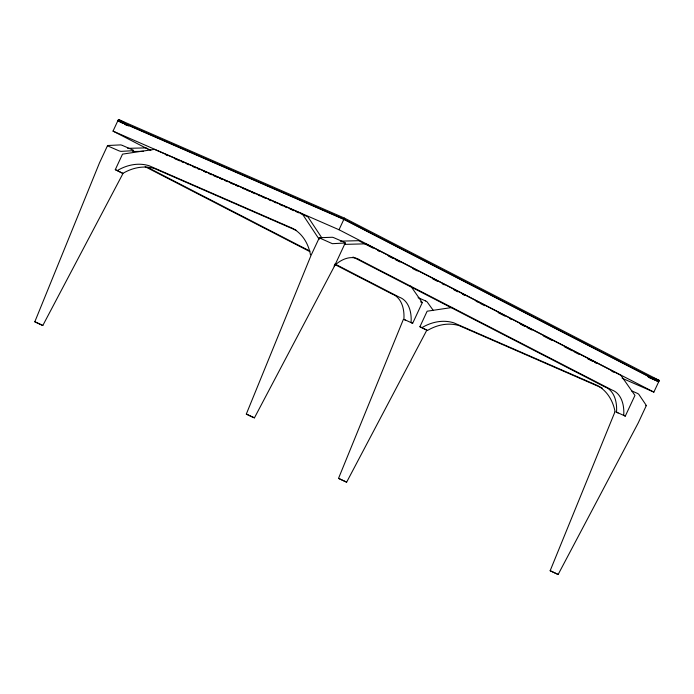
<?xml version="1.0" encoding="UTF-8"?>
<svg xmlns="http://www.w3.org/2000/svg" width="694" height="694" viewBox="0 0 694 694"><rect width="100%" height="100%" fill="white"/><g stroke="black" fill="none" stroke-linecap="round" stroke-linejoin="round"><path stroke-width="1.04" d="M319.223 237.825L332.374 243.681L345.222 243.021A2.785 0.651 12.6 0 0 344.371 242.293L334.092 237.816A2.759 0.651 12.6 0 0 332.305 237.261L319.327 237.738L311.077 255.288L246.318 414.058L250.95 416.383L254.429 417.857L334.395 266.253L345.222 243.021M122.777 173.89L42.811 325.495L34.813 321.782L99.459 162.934L107.587 145.514L120.687 144.899A2.759 0.651 12.6 0 1 122.482 145.454M403.292 319.604L338.533 478.366L346.644 482.165L426.61 330.561M631.575 390.835L637.179 393.281A2.759 0.807 37.6 0 1 638.766 394.27L646.348 405.496L638.228 422.924L558.141 574.502L550.151 570.737L614.91 411.958M147.683 148.984L113.027 131.114L117.85 120.765L343.842 219.399L658.693 381.752L653.869 392.101L622.154 378.256M128.564 125.97L117.971 120.504L118.448 119.472L344.45 218.107L659.3 380.459L658.814 381.492L647.918 376.738M296.581 230.529L154.745 168.625A51.399 40.321 -62.7 0 0 122.855 173.387L115.291 169.648L122.526 154.129L154.424 149.366L302.35 213.934L319.179 239.335M653.869 392.101L339.019 229.749L343.842 219.399M658.814 381.492L343.964 219.148L344.45 218.107M334.551 264.353L392.231 294.091A37.12 22.997 -66.4 0 1 403.891 319.353L412.652 323.309L422.299 302.61L410.683 286.015M602.192 388.041L459.367 325.703A51.399 40.321 -62.7 0 0 427.478 330.465L419.913 326.727L427.148 311.207L452.661 307.399M352.994 257.023L604.873 386.905A37.12 22.997 -66.4 0 1 616.532 412.167L625.294 416.114L634.949 395.424L620.878 375.333L365.851 243.828L344.293 244.383M127.687 148.351L146.018 147.883L150.832 150.364M132.728 151.544L143.502 151.266M340.329 241.156L358.659 240.688L373.094 248.131M246.318 414.058L254.429 417.849M550.151 570.728L558.262 574.519M34.7 321.695L42.811 325.486M346.627 482.165L338.594 478.418M117.971 120.504L343.964 219.148M113.027 131.114L339.019 229.749M165.883 154.805L167.87 155.673M174.819 158.709L179.789 160.878M181.776 161.745L183.754 162.613M186.738 163.905L188.725 164.773M192.689 166.508L195.673 167.809M197.66 168.677L199.646 169.544M203.611 171.271L206.595 172.572M208.573 173.439L211.557 174.741M213.544 175.608L217.508 177.343M219.495 178.211L222.479 179.512M224.466 180.371L227.441 181.672M230.417 182.973L233.401 184.274M235.379 185.142L238.363 186.443M242.336 188.169L244.314 189.037M246.301 189.904L249.285 191.206M251.271 192.073L255.236 193.808M258.22 195.109L260.198 195.977M262.185 196.836L265.169 198.137M269.133 199.872L271.12 200.74M274.104 202.041L276.091 202.908M280.055 204.643L283.039 205.936M285.026 206.803L287.004 207.671M289.988 208.972L293.961 210.707M295.939 211.575L298.923 212.876M300.91 213.735L307.858 216.771L321.79 237.799M122.482 145.454L132.754 149.939A2.785 0.651 12.6 0 1 133.604 150.659L121.008 151.37A2.785 0.651 12.6 0 1 118.709 150.719L108.446 146.234A2.759 0.651 12.6 0 1 107.596 145.636L107.587 145.514M652.36 377.432L659.3 380.459M648.786 377.432L658.693 381.752M418.092 297.665L425.561 300.918M420.503 301.829L422.299 302.61M115.291 169.648L122.855 173.387M419.913 326.727L427.478 330.465M377.909 250.612L379.835 251.61M388.493 256.077L393.307 258.558M395.233 259.547L400.039 262.028M412.548 268.483L417.363 270.964M432.761 278.901L437.576 281.382M442.382 283.863L444.307 284.852M453.937 289.814L457.78 291.801M462.594 294.282L464.52 295.28M476.067 301.231L477.993 302.228M479.918 303.217L484.733 305.698M498.205 312.647L504.937 316.117M509.752 318.598L511.678 319.596M520.335 324.055L525.15 326.544M527.076 327.533L531.89 330.014M543.437 335.965L552.094 340.433M564.604 346.887L572.307 350.852M574.233 351.849L579.039 354.33M587.705 358.798L592.52 361.279M594.437 362.268L596.363 363.266M611.761 371.203L613.687 372.192M118.448 119.472L124.226 122.448M117.85 120.765L122.665 123.246M124.59 124.243L126.516 125.232M147.544 167.349L310.018 251.133M335.011 264.024L399.423 297.232A37.12 22.997 -66.4 0 1 411.082 322.493L412.652 323.309M145.159 166.69L309.559 251.462M625.294 416.114L623.724 415.307A37.12 22.997 -66.4 0 0 612.065 390.045L360.186 260.163A37.12 22.997 -66.4 0 0 334.057 265.941M616.532 412.167L618.102 412.973M403.891 319.353L405.461 320.168M433.334 310.496L427.148 301.907A2.759 0.815 37.7 0 0 425.552 300.91M646.34 405.496A2.785 0.815 37.7 0 1 645.819 405.634M310.47 254.837A51.399 40.321 -62.7 0 0 293.05 228.552L149.236 165.788A51.399 40.321 -62.7 0 0 117.347 170.542M421.969 327.62A51.399 40.321 -62.7 0 1 453.859 322.857L597.673 385.63A51.399 40.321 -62.7 0 1 615.092 411.906"/></g></svg>
